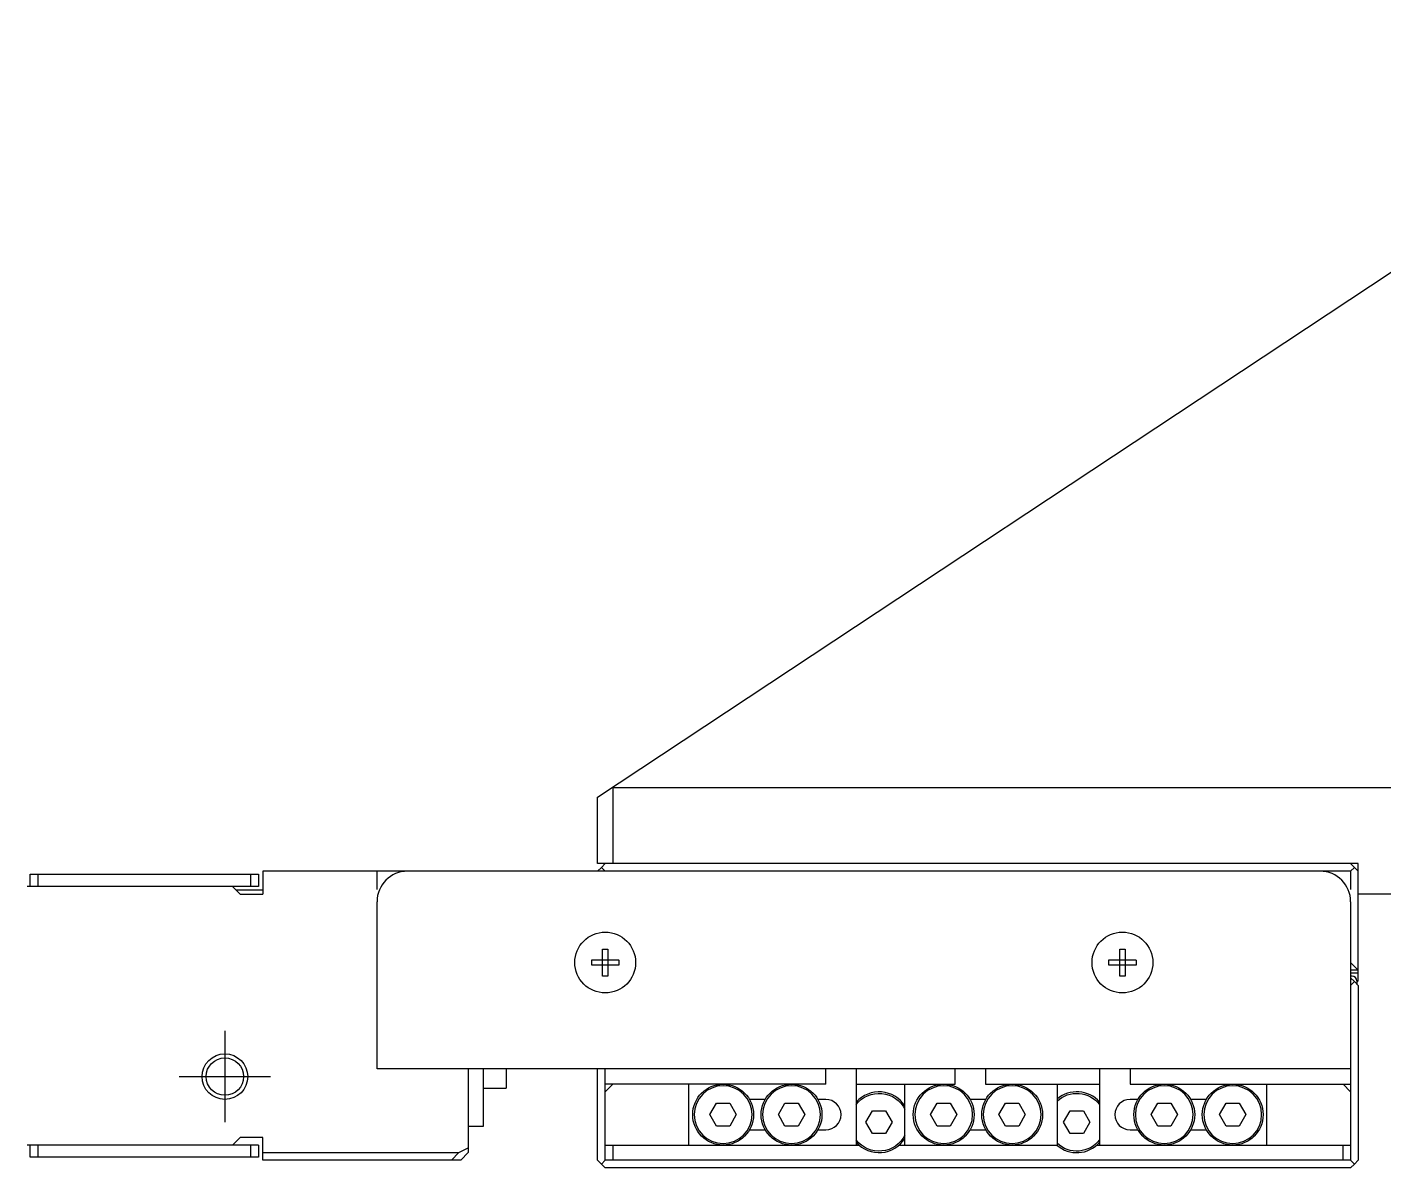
# Model space of a CAD drawing. Extents: x 0 to 1580, y -8 to 1316.
# Drawn here: x 1063 to 1152.2, y 504.7 to 579.7 of the extents above; entities that cross this region are included whole.
import ezdxf

# ---------------------------------------------------------------- set-up
doc = ezdxf.new("R2010")
doc.units = 0
doc.header["$LTSCALE"] = 0.5
doc.linetypes.add('CENTER', pattern=[50.8, 31.75, -6.35, 6.35, -6.35])
for name, color, linetype in [('MSM_CENTER', 1, 'CENTER'), ('MSM_CONTINUOUS', 7, 'CONTINUOUS'), ('MSM_NARROW', 5, 'CONTINUOUS')]:
    doc.layers.add(name, color=color, linetype=linetype)

msp = doc.modelspace()

# ---------------------------------------------------------------- linework, layer by layer
at = {"layer": 'MSM_CENTER'}
for p, q in [((1075.968, 513.74), (1075.968, 507.74)), ((1072.968, 510.74), (1078.968, 510.74))]:
    msp.add_line(p, q, dxfattribs=at)
at = {"layer": 'MSM_CONTINUOUS'}
for p, q in [((1100.468, 529.105), (1176.968, 579.74)), ((1100.468, 524.74), (1100.468, 529.105)), ((1101.426, 529.74), (1175.468, 529.74)), ((1101.468, 529.74), (1101.468, 524.74)), ((1150.468, 524.74), (1100.468, 524.74)), ((1100.718, 524.49), (1100.468, 524.24)), ((1100.968, 524.74), (1100.718, 524.49)), ((1100.718, 524.49), (1100.968, 524.24)), ((1150.468, 524.24), (1149.968, 524.74)), ((1149.968, 524.24), (1150.218, 524.49)), ((1150.468, 517.04), (1150.468, 524.74)), ((1063.168, 523.24), (1063.168, 524.04)), ((1063.168, 524.04), (1078.168, 524.04)), ((1063.668, 524.04), (1063.668, 523.24)), ((1077.668, 523.24), (1077.668, 524.04)), ((1078.168, 524.04), (1078.168, 523.24)), ((1078.468, 524.24), (1078.468, 522.74)), ((1149.968, 524.24), (1078.468, 524.24)), ((1085.968, 523.04), (1085.968, 524.24)), ((1149.968, 524.24), (1149.968, 523.04)), ((1078.168, 523.24), (1062.968, 523.24)), ((1076.968, 522.74), (1076.468, 523.24)), ((1078.468, 522.99), (1076.718, 522.99)), ((1076.968, 522.74), (1078.468, 522.74)), ((1179.968, 522.74), (1150.468, 522.74)), ((1085.968, 511.24), (1085.968, 522.24)), ((1149.968, 522.24), (1149.968, 505.24)), ((1100.788, 518.42), (1100.788, 519.126)), ((1101.148, 519.126), (1101.148, 518.42)), ((1134.788, 518.42), (1134.788, 519.126)), ((1135.148, 519.126), (1135.148, 518.42)), ((1100.082, 518.42), (1100.788, 518.42)), ((1100.799, 518.409), (1100.788, 518.42)), ((1100.799, 518.409), (1101.138, 518.409)), ((1100.799, 518.07), (1100.799, 518.409)), ((1101.138, 518.409), (1101.148, 518.42)), ((1101.138, 518.409), (1101.138, 518.07)), ((1101.148, 518.42), (1101.855, 518.42)), ((1134.082, 518.42), (1134.788, 518.42)), ((1134.799, 518.409), (1134.788, 518.42)), ((1134.799, 518.409), (1135.138, 518.409)), ((1134.799, 518.07), (1134.799, 518.409)), ((1135.138, 518.409), (1135.148, 518.42)), ((1135.138, 518.409), (1135.138, 518.07)), ((1135.148, 518.42), (1135.855, 518.42)), ((1150.468, 517.74), (1149.968, 518.24)), ((1100.788, 518.06), (1100.082, 518.06)), ((1100.799, 518.07), (1100.788, 518.06)), ((1100.788, 517.353), (1100.788, 518.06)), ((1101.138, 518.07), (1100.799, 518.07)), ((1101.138, 518.07), (1101.148, 518.06)), ((1101.148, 518.06), (1101.148, 517.353)), ((1101.855, 518.06), (1101.148, 518.06)), ((1134.788, 518.06), (1134.082, 518.06)), ((1134.799, 518.07), (1134.788, 518.06)), ((1134.788, 517.353), (1134.788, 518.06)), ((1135.138, 518.07), (1134.799, 518.07)), ((1135.138, 518.07), (1135.148, 518.06)), ((1135.855, 518.06), (1135.148, 518.06)), ((1135.148, 518.06), (1135.148, 517.353)), ((1150.468, 517.74), (1149.968, 517.74)), ((1150.468, 517.54), (1149.968, 517.54)), ((1150.068, 517.34), (1149.968, 517.34)), ((1150.218, 516.99), (1149.968, 517.24)), ((1150.218, 516.99), (1149.968, 516.74)), ((1150.468, 516.74), (1150.218, 516.99)), ((1150.468, 517.04), (1150.368, 516.94)), ((1150.368, 517.04), (1150.368, 516.84)), ((1150.468, 516.74), (1150.468, 505.24)), ((1149.968, 511.24), (1085.968, 511.24)), ((1091.968, 511.24), (1091.968, 505.74)), ((1092.968, 507.49), (1092.968, 511.24)), ((1094.468, 511.24), (1094.468, 509.99)), ((1100.468, 505.24), (1100.468, 511.24)), ((1100.968, 505.24), (1100.968, 511.24)), ((1115.468, 510.24), (1115.468, 511.24)), ((1117.468, 511.24), (1117.468, 506.24)), ((1123.968, 510.24), (1123.968, 511.24)), ((1125.968, 511.24), (1125.968, 510.24)), ((1133.468, 511.24), (1133.468, 506.24)), ((1135.468, 511.24), (1135.468, 510.24)), ((1100.968, 509.74), (1101.468, 510.24)), ((1115.468, 510.24), (1100.968, 510.24)), ((1106.468, 506.24), (1106.468, 510.24)), ((1117.468, 510.24), (1123.968, 510.24)), ((1120.668, 506.24), (1120.668, 510.24)), ((1125.968, 510.24), (1133.468, 510.24)), ((1130.668, 510.24), (1130.668, 506.24)), ((1135.468, 510.24), (1149.968, 510.24)), ((1144.468, 506.24), (1144.468, 510.24)), ((1149.468, 510.24), (1149.968, 509.74)), ((1092.968, 509.99), (1094.468, 509.99)), ((1107.852, 508.24), (1108.285, 508.99)), ((1108.285, 508.99), (1109.151, 508.99)), ((1109.151, 508.99), (1109.584, 508.24)), ((1111.486, 509.24), (1110.45, 509.24)), ((1112.352, 508.24), (1112.785, 508.99)), ((1112.785, 508.99), (1113.651, 508.99)), ((1113.651, 508.99), (1114.084, 508.24)), ((1115.468, 509.24), (1114.95, 509.24)), ((1118.102, 507.74), (1118.535, 508.49)), ((1118.535, 508.49), (1119.401, 508.49)), ((1119.401, 508.49), (1119.834, 507.74)), ((1122.352, 508.24), (1122.785, 508.99)), ((1122.785, 508.99), (1123.651, 508.99)), ((1123.651, 508.99), (1124.084, 508.24)), ((1125.986, 509.24), (1124.95, 509.24)), ((1126.852, 508.24), (1127.285, 508.99)), ((1127.285, 508.99), (1128.151, 508.99)), ((1128.151, 508.99), (1128.584, 508.24)), ((1131.102, 507.74), (1131.535, 508.49)), ((1131.535, 508.49), (1132.401, 508.49)), ((1132.401, 508.49), (1132.834, 507.74)), ((1135.986, 509.24), (1135.468, 509.24)), ((1136.852, 508.24), (1137.285, 508.99)), ((1137.285, 508.99), (1138.151, 508.99)), ((1138.151, 508.99), (1138.584, 508.24)), ((1140.486, 509.24), (1139.45, 509.24)), ((1141.352, 508.24), (1141.785, 508.99)), ((1141.785, 508.99), (1142.651, 508.99)), ((1142.651, 508.99), (1143.084, 508.24)), ((1091.968, 507.49), (1092.968, 507.49)), ((1108.285, 507.49), (1107.852, 508.24)), ((1109.151, 507.49), (1108.285, 507.49)), ((1109.584, 508.24), (1109.151, 507.49)), ((1112.785, 507.49), (1112.352, 508.24)), ((1113.651, 507.49), (1112.785, 507.49)), ((1114.084, 508.24), (1113.651, 507.49)), ((1118.535, 506.99), (1118.102, 507.74)), ((1119.834, 507.74), (1119.401, 506.99)), ((1122.785, 507.49), (1122.352, 508.24)), ((1123.651, 507.49), (1122.785, 507.49)), ((1124.084, 508.24), (1123.651, 507.49)), ((1127.285, 507.49), (1126.852, 508.24)), ((1128.151, 507.49), (1127.285, 507.49)), ((1128.584, 508.24), (1128.151, 507.49)), ((1131.535, 506.99), (1131.102, 507.74)), ((1132.834, 507.74), (1132.401, 506.99)), ((1137.285, 507.49), (1136.852, 508.24)), ((1138.151, 507.49), (1137.285, 507.49)), ((1138.584, 508.24), (1138.151, 507.49)), ((1141.785, 507.49), (1141.352, 508.24)), ((1142.651, 507.49), (1141.785, 507.49)), ((1143.084, 508.24), (1142.651, 507.49)), ((1076.468, 506.24), (1076.968, 506.74)), ((1078.468, 506.74), (1076.968, 506.74)), ((1078.468, 505.24), (1078.468, 506.74)), ((1110.45, 507.24), (1111.486, 507.24)), ((1114.95, 507.24), (1115.468, 507.24)), ((1119.401, 506.99), (1118.535, 506.99)), ((1124.95, 507.24), (1125.986, 507.24)), ((1132.401, 506.99), (1131.535, 506.99)), ((1135.468, 507.24), (1135.986, 507.24)), ((1139.45, 507.24), (1140.486, 507.24)), ((1078.168, 506.24), (1062.968, 506.24)), ((1063.168, 505.44), (1063.168, 506.24)), ((1063.668, 506.24), (1063.668, 505.44)), ((1077.668, 505.44), (1077.668, 506.24)), ((1078.168, 506.24), (1078.168, 505.44)), ((1078.468, 505.74), (1091.356, 505.74)), ((1090.856, 505.24), (1091.356, 505.74)), ((1091.356, 505.74), (1091.968, 506.046)), ((1091.968, 505.74), (1091.468, 505.24)), ((1100.968, 506.24), (1117.645, 506.24)), ((1101.468, 506.24), (1101.468, 505.24)), ((1120.291, 506.24), (1130.668, 506.24)), ((1133.291, 506.24), (1149.968, 506.24)), ((1149.468, 505.24), (1149.468, 506.24)), ((1078.168, 505.44), (1063.168, 505.44)), ((1091.468, 505.24), (1078.468, 505.24)), ((1100.468, 505.24), (1100.718, 504.99)), ((1100.718, 504.99), (1100.968, 505.24)), ((1100.718, 504.99), (1100.968, 504.74)), ((1149.968, 505.24), (1100.968, 505.24)), ((1149.968, 505.24), (1150.218, 504.99)), ((1149.968, 504.74), (1150.218, 504.99)), ((1150.218, 504.99), (1150.468, 505.24)), ((1149.968, 504.74), (1100.968, 504.74))]:
    msp.add_line(p, q, dxfattribs=at)
for points in [[(1100.79, 519.126, 0), (1100.79, 519.126, 0), (1100.79, 519.126, 0), (1100.8, 519.126, 0), (1100.8, 519.126, 0), (1100.8, 519.126, 0), (1100.81, 519.126, 0), (1100.81, 519.126, 0), (1100.81, 519.126, 0), (1100.81, 519.126, 0), (1100.82, 519.127, 0), (1100.82, 519.127, 0), (1100.82, 519.127, 0), (1100.82, 519.127, 0), (1100.83, 519.127, 0), (1100.83, 519.127, 0), (1100.83, 519.127, 0), (1100.84, 519.127, 0), (1100.84, 519.127, 0), (1100.84, 519.127, 0), (1100.84, 519.127, 0), (1100.85, 519.127, 0), (1100.85, 519.127, 0), (1100.85, 519.127, 0), (1100.86, 519.127, 0), (1100.86, 519.127, 0), (1100.86, 519.127, 0), (1100.86, 519.127, 0), (1100.87, 519.127, 0), (1100.87, 519.127, 0), (1100.87, 519.128, 0), (1100.88, 519.128, 0), (1100.88, 519.128, 0), (1100.88, 519.128, 0), (1100.88, 519.128, 0), (1100.89, 519.128, 0), (1100.89, 519.128, 0), (1100.89, 519.128, 0), (1100.9, 519.128, 0), (1100.9, 519.128, 0), (1100.9, 519.128, 0), (1100.9, 519.128, 0), (1100.91, 519.128, 0), (1100.91, 519.128, 0), (1100.91, 519.128, 0), (1100.91, 519.128, 0), (1100.92, 519.128, 0), (1100.92, 519.128, 0), (1100.92, 519.128, 0), (1100.93, 519.128, 0), (1100.93, 519.128, 0), (1100.93, 519.128, 0), (1100.93, 519.128, 0), (1100.94, 519.128, 0), (1100.94, 519.128, 0), (1100.94, 519.128, 0), (1100.95, 519.128, 0), (1100.95, 519.128, 0), (1100.95, 519.128, 0), (1100.95, 519.128, 0), (1100.96, 519.128, 0), (1100.96, 519.128, 0), (1100.96, 519.128, 0), (1100.97, 519.128, 0), (1100.97, 519.128, 0), (1100.97, 519.128, 0), (1100.97, 519.128, 0), (1100.98, 519.128, 0), (1100.98, 519.128, 0), (1100.98, 519.128, 0), (1100.99, 519.128, 0), (1100.99, 519.128, 0), (1100.99, 519.128, 0), (1100.99, 519.128, 0), (1101, 519.128, 0), (1101, 519.128, 0), (1101, 519.128, 0), (1101, 519.128, 0), (1101.01, 519.128, 0), (1101.01, 519.128, 0), (1101.01, 519.128, 0), (1101.02, 519.128, 0), (1101.02, 519.128, 0), (1101.02, 519.128, 0), (1101.02, 519.128, 0), (1101.03, 519.128, 0), (1101.03, 519.128, 0), (1101.03, 519.128, 0), (1101.04, 519.128, 0), (1101.04, 519.128, 0), (1101.04, 519.128, 0), (1101.04, 519.128, 0), (1101.05, 519.128, 0), (1101.05, 519.128, 0), (1101.05, 519.128, 0), (1101.06, 519.128, 0), (1101.06, 519.128, 0), (1101.06, 519.128, 0), (1101.06, 519.128, 0), (1101.07, 519.127, 0), (1101.07, 519.127, 0), (1101.07, 519.127, 0), (1101.08, 519.127, 0), (1101.08, 519.127, 0), (1101.08, 519.127, 0), (1101.08, 519.127, 0), (1101.09, 519.127, 0), (1101.09, 519.127, 0), (1101.09, 519.127, 0), (1101.09, 519.127, 0), (1101.1, 519.127, 0), (1101.1, 519.127, 0), (1101.1, 519.127, 0), (1101.11, 519.127, 0), (1101.11, 519.127, 0), (1101.11, 519.127, 0), (1101.11, 519.127, 0), (1101.12, 519.127, 0), (1101.12, 519.127, 0), (1101.12, 519.126, 0), (1101.13, 519.126, 0), (1101.13, 519.126, 0), (1101.13, 519.126, 0), (1101.13, 519.126, 0), (1101.14, 519.126, 0), (1101.14, 519.126, 0), (1101.14, 519.126, 0), (1101.15, 519.126, 0), (1101.15, 519.126, 0)], [(1134.79, 519.126, 0), (1134.79, 519.126, 0), (1134.79, 519.126, 0), (1134.8, 519.126, 0), (1134.8, 519.126, 0), (1134.8, 519.126, 0), (1134.81, 519.126, 0), (1134.81, 519.126, 0), (1134.81, 519.126, 0), (1134.81, 519.126, 0), (1134.82, 519.127, 0), (1134.82, 519.127, 0), (1134.82, 519.127, 0), (1134.82, 519.127, 0), (1134.83, 519.127, 0), (1134.83, 519.127, 0), (1134.83, 519.127, 0), (1134.84, 519.127, 0), (1134.84, 519.127, 0), (1134.84, 519.127, 0), (1134.84, 519.127, 0), (1134.85, 519.127, 0), (1134.85, 519.127, 0), (1134.85, 519.127, 0), (1134.86, 519.127, 0), (1134.86, 519.127, 0), (1134.86, 519.127, 0), (1134.86, 519.127, 0), (1134.87, 519.127, 0), (1134.87, 519.127, 0), (1134.87, 519.128, 0), (1134.88, 519.128, 0), (1134.88, 519.128, 0), (1134.88, 519.128, 0), (1134.88, 519.128, 0), (1134.89, 519.128, 0), (1134.89, 519.128, 0), (1134.89, 519.128, 0), (1134.9, 519.128, 0), (1134.9, 519.128, 0), (1134.9, 519.128, 0), (1134.9, 519.128, 0), (1134.91, 519.128, 0), (1134.91, 519.128, 0), (1134.91, 519.128, 0), (1134.91, 519.128, 0), (1134.92, 519.128, 0), (1134.92, 519.128, 0), (1134.92, 519.128, 0), (1134.93, 519.128, 0), (1134.93, 519.128, 0), (1134.93, 519.128, 0), (1134.93, 519.128, 0), (1134.94, 519.128, 0), (1134.94, 519.128, 0), (1134.94, 519.128, 0), (1134.95, 519.128, 0), (1134.95, 519.128, 0), (1134.95, 519.128, 0), (1134.95, 519.128, 0), (1134.96, 519.128, 0), (1134.96, 519.128, 0), (1134.96, 519.128, 0), (1134.97, 519.128, 0), (1134.97, 519.128, 0), (1134.97, 519.128, 0), (1134.97, 519.128, 0), (1134.98, 519.128, 0), (1134.98, 519.128, 0), (1134.98, 519.128, 0), (1134.99, 519.128, 0), (1134.99, 519.128, 0), (1134.99, 519.128, 0), (1134.99, 519.128, 0), (1135, 519.128, 0), (1135, 519.128, 0), (1135, 519.128, 0), (1135, 519.128, 0), (1135.01, 519.128, 0), (1135.01, 519.128, 0), (1135.01, 519.128, 0), (1135.02, 519.128, 0), (1135.02, 519.128, 0), (1135.02, 519.128, 0), (1135.02, 519.128, 0), (1135.03, 519.128, 0), (1135.03, 519.128, 0), (1135.03, 519.128, 0), (1135.04, 519.128, 0), (1135.04, 519.128, 0), (1135.04, 519.128, 0), (1135.04, 519.128, 0), (1135.05, 519.128, 0), (1135.05, 519.128, 0), (1135.05, 519.128, 0), (1135.06, 519.128, 0), (1135.06, 519.128, 0), (1135.06, 519.128, 0), (1135.06, 519.128, 0), (1135.07, 519.127, 0), (1135.07, 519.127, 0), (1135.07, 519.127, 0), (1135.08, 519.127, 0), (1135.08, 519.127, 0), (1135.08, 519.127, 0), (1135.08, 519.127, 0), (1135.09, 519.127, 0), (1135.09, 519.127, 0), (1135.09, 519.127, 0), (1135.09, 519.127, 0), (1135.1, 519.127, 0), (1135.1, 519.127, 0), (1135.1, 519.127, 0), (1135.11, 519.127, 0), (1135.11, 519.127, 0), (1135.11, 519.127, 0), (1135.11, 519.127, 0), (1135.12, 519.127, 0), (1135.12, 519.127, 0), (1135.12, 519.126, 0), (1135.13, 519.126, 0), (1135.13, 519.126, 0), (1135.13, 519.126, 0), (1135.13, 519.126, 0), (1135.14, 519.126, 0), (1135.14, 519.126, 0), (1135.14, 519.126, 0), (1135.15, 519.126, 0), (1135.15, 519.126, 0)], [(1100.08, 518.06, 0), (1100.08, 518.062, 0), (1100.08, 518.065, 0), (1100.08, 518.068, 0), (1100.08, 518.071, 0), (1100.08, 518.074, 0), (1100.08, 518.076, 0), (1100.08, 518.079, 0), (1100.08, 518.082, 0), (1100.08, 518.085, 0), (1100.08, 518.088, 0), (1100.08, 518.09, 0), (1100.08, 518.093, 0), (1100.08, 518.096, 0), (1100.08, 518.099, 0), (1100.08, 518.102, 0), (1100.08, 518.104, 0), (1100.08, 518.107, 0), (1100.08, 518.11, 0), (1100.08, 518.113, 0), (1100.08, 518.116, 0), (1100.08, 518.119, 0), (1100.08, 518.121, 0), (1100.08, 518.124, 0), (1100.08, 518.127, 0), (1100.08, 518.13, 0), (1100.08, 518.133, 0), (1100.08, 518.135, 0), (1100.08, 518.138, 0), (1100.08, 518.141, 0), (1100.08, 518.144, 0), (1100.08, 518.147, 0), (1100.08, 518.149, 0), (1100.08, 518.152, 0), (1100.08, 518.155, 0), (1100.08, 518.158, 0), (1100.08, 518.161, 0), (1100.08, 518.164, 0), (1100.08, 518.166, 0), (1100.08, 518.169, 0), (1100.08, 518.172, 0), (1100.08, 518.175, 0), (1100.08, 518.178, 0), (1100.08, 518.18, 0), (1100.08, 518.183, 0), (1100.08, 518.186, 0), (1100.08, 518.189, 0), (1100.08, 518.192, 0), (1100.08, 518.194, 0), (1100.08, 518.197, 0), (1100.08, 518.2, 0), (1100.08, 518.203, 0), (1100.08, 518.206, 0), (1100.08, 518.209, 0), (1100.08, 518.211, 0), (1100.08, 518.214, 0), (1100.08, 518.217, 0), (1100.08, 518.22, 0), (1100.08, 518.223, 0), (1100.08, 518.225, 0), (1100.08, 518.228, 0), (1100.08, 518.231, 0), (1100.08, 518.234, 0), (1100.08, 518.237, 0), (1100.08, 518.24, 0), (1100.08, 518.242, 0), (1100.08, 518.245, 0), (1100.08, 518.248, 0), (1100.08, 518.251, 0), (1100.08, 518.254, 0), (1100.08, 518.256, 0), (1100.08, 518.259, 0), (1100.08, 518.262, 0), (1100.08, 518.265, 0), (1100.08, 518.268, 0), (1100.08, 518.27, 0), (1100.08, 518.273, 0), (1100.08, 518.276, 0), (1100.08, 518.279, 0), (1100.08, 518.282, 0), (1100.08, 518.285, 0), (1100.08, 518.287, 0), (1100.08, 518.29, 0), (1100.08, 518.293, 0), (1100.08, 518.296, 0), (1100.08, 518.299, 0), (1100.08, 518.301, 0), (1100.08, 518.304, 0), (1100.08, 518.307, 0), (1100.08, 518.31, 0), (1100.08, 518.313, 0), (1100.08, 518.315, 0), (1100.08, 518.318, 0), (1100.08, 518.321, 0), (1100.08, 518.324, 0), (1100.08, 518.327, 0), (1100.08, 518.33, 0), (1100.08, 518.332, 0), (1100.08, 518.335, 0), (1100.08, 518.338, 0), (1100.08, 518.341, 0), (1100.08, 518.344, 0), (1100.08, 518.346, 0), (1100.08, 518.349, 0), (1100.08, 518.352, 0), (1100.08, 518.355, 0), (1100.08, 518.358, 0), (1100.08, 518.36, 0), (1100.08, 518.363, 0), (1100.08, 518.366, 0), (1100.08, 518.369, 0), (1100.08, 518.372, 0), (1100.08, 518.375, 0), (1100.08, 518.377, 0), (1100.08, 518.38, 0), (1100.08, 518.383, 0), (1100.08, 518.386, 0), (1100.08, 518.389, 0), (1100.08, 518.391, 0), (1100.08, 518.394, 0), (1100.08, 518.397, 0), (1100.08, 518.4, 0), (1100.08, 518.403, 0), (1100.08, 518.405, 0), (1100.08, 518.408, 0), (1100.08, 518.411, 0), (1100.08, 518.414, 0), (1100.08, 518.417, 0), (1100.08, 518.42, 0)], [(1101.85, 518.42, 0), (1101.85, 518.417, 0), (1101.85, 518.414, 0), (1101.85, 518.411, 0), (1101.85, 518.408, 0), (1101.85, 518.405, 0), (1101.86, 518.403, 0), (1101.86, 518.4, 0), (1101.86, 518.397, 0), (1101.86, 518.394, 0), (1101.86, 518.391, 0), (1101.86, 518.389, 0), (1101.86, 518.386, 0), (1101.86, 518.383, 0), (1101.86, 518.38, 0), (1101.86, 518.377, 0), (1101.86, 518.375, 0), (1101.86, 518.372, 0), (1101.86, 518.369, 0), (1101.86, 518.366, 0), (1101.86, 518.363, 0), (1101.86, 518.36, 0), (1101.86, 518.358, 0), (1101.86, 518.355, 0), (1101.86, 518.352, 0), (1101.86, 518.349, 0), (1101.86, 518.346, 0), (1101.86, 518.344, 0), (1101.86, 518.341, 0), (1101.86, 518.338, 0), (1101.86, 518.335, 0), (1101.86, 518.332, 0), (1101.86, 518.33, 0), (1101.86, 518.327, 0), (1101.86, 518.324, 0), (1101.86, 518.321, 0), (1101.86, 518.318, 0), (1101.86, 518.315, 0), (1101.86, 518.313, 0), (1101.86, 518.31, 0), (1101.86, 518.307, 0), (1101.86, 518.304, 0), (1101.86, 518.301, 0), (1101.86, 518.299, 0), (1101.86, 518.296, 0), (1101.86, 518.293, 0), (1101.86, 518.29, 0), (1101.86, 518.287, 0), (1101.86, 518.285, 0), (1101.86, 518.282, 0), (1101.86, 518.279, 0), (1101.86, 518.276, 0), (1101.86, 518.273, 0), (1101.86, 518.27, 0), (1101.86, 518.268, 0), (1101.86, 518.265, 0), (1101.86, 518.262, 0), (1101.86, 518.259, 0), (1101.86, 518.256, 0), (1101.86, 518.254, 0), (1101.86, 518.251, 0), (1101.86, 518.248, 0), (1101.86, 518.245, 0), (1101.86, 518.242, 0), (1101.86, 518.24, 0), (1101.86, 518.237, 0), (1101.86, 518.234, 0), (1101.86, 518.231, 0), (1101.86, 518.228, 0), (1101.86, 518.225, 0), (1101.86, 518.223, 0), (1101.86, 518.22, 0), (1101.86, 518.217, 0), (1101.86, 518.214, 0), (1101.86, 518.211, 0), (1101.86, 518.209, 0), (1101.86, 518.206, 0), (1101.86, 518.203, 0), (1101.86, 518.2, 0), (1101.86, 518.197, 0), (1101.86, 518.194, 0), (1101.86, 518.192, 0), (1101.86, 518.189, 0), (1101.86, 518.186, 0), (1101.86, 518.183, 0), (1101.86, 518.18, 0), (1101.86, 518.178, 0), (1101.86, 518.175, 0), (1101.86, 518.172, 0), (1101.86, 518.169, 0), (1101.86, 518.166, 0), (1101.86, 518.164, 0), (1101.86, 518.161, 0), (1101.86, 518.158, 0), (1101.86, 518.155, 0), (1101.86, 518.152, 0), (1101.86, 518.149, 0), (1101.86, 518.147, 0), (1101.86, 518.144, 0), (1101.86, 518.141, 0), (1101.86, 518.138, 0), (1101.86, 518.135, 0), (1101.86, 518.133, 0), (1101.86, 518.13, 0), (1101.86, 518.127, 0), (1101.86, 518.124, 0), (1101.86, 518.121, 0), (1101.86, 518.119, 0), (1101.86, 518.116, 0), (1101.86, 518.113, 0), (1101.86, 518.11, 0), (1101.86, 518.107, 0), (1101.86, 518.104, 0), (1101.86, 518.102, 0), (1101.86, 518.099, 0), (1101.86, 518.096, 0), (1101.86, 518.093, 0), (1101.86, 518.09, 0), (1101.86, 518.088, 0), (1101.86, 518.085, 0), (1101.86, 518.082, 0), (1101.86, 518.079, 0), (1101.86, 518.076, 0), (1101.85, 518.074, 0), (1101.85, 518.071, 0), (1101.85, 518.068, 0), (1101.85, 518.065, 0), (1101.85, 518.062, 0), (1101.85, 518.06, 0)], [(1134.08, 518.06, 0), (1134.08, 518.062, 0), (1134.08, 518.065, 0), (1134.08, 518.068, 0), (1134.08, 518.071, 0), (1134.08, 518.074, 0), (1134.08, 518.076, 0), (1134.08, 518.079, 0), (1134.08, 518.082, 0), (1134.08, 518.085, 0), (1134.08, 518.088, 0), (1134.08, 518.09, 0), (1134.08, 518.093, 0), (1134.08, 518.096, 0), (1134.08, 518.099, 0), (1134.08, 518.102, 0), (1134.08, 518.104, 0), (1134.08, 518.107, 0), (1134.08, 518.11, 0), (1134.08, 518.113, 0), (1134.08, 518.116, 0), (1134.08, 518.119, 0), (1134.08, 518.121, 0), (1134.08, 518.124, 0), (1134.08, 518.127, 0), (1134.08, 518.13, 0), (1134.08, 518.133, 0), (1134.08, 518.135, 0), (1134.08, 518.138, 0), (1134.08, 518.141, 0), (1134.08, 518.144, 0), (1134.08, 518.147, 0), (1134.08, 518.149, 0), (1134.08, 518.152, 0), (1134.08, 518.155, 0), (1134.08, 518.158, 0), (1134.08, 518.161, 0), (1134.08, 518.164, 0), (1134.08, 518.166, 0), (1134.08, 518.169, 0), (1134.08, 518.172, 0), (1134.08, 518.175, 0), (1134.08, 518.178, 0), (1134.08, 518.18, 0), (1134.08, 518.183, 0), (1134.08, 518.186, 0), (1134.08, 518.189, 0), (1134.08, 518.192, 0), (1134.08, 518.194, 0), (1134.08, 518.197, 0), (1134.08, 518.2, 0), (1134.08, 518.203, 0), (1134.08, 518.206, 0), (1134.08, 518.209, 0), (1134.08, 518.211, 0), (1134.08, 518.214, 0), (1134.08, 518.217, 0), (1134.08, 518.22, 0), (1134.08, 518.223, 0), (1134.08, 518.225, 0), (1134.08, 518.228, 0), (1134.08, 518.231, 0), (1134.08, 518.234, 0), (1134.08, 518.237, 0), (1134.08, 518.24, 0), (1134.08, 518.242, 0), (1134.08, 518.245, 0), (1134.08, 518.248, 0), (1134.08, 518.251, 0), (1134.08, 518.254, 0), (1134.08, 518.256, 0), (1134.08, 518.259, 0), (1134.08, 518.262, 0), (1134.08, 518.265, 0), (1134.08, 518.268, 0), (1134.08, 518.27, 0), (1134.08, 518.273, 0), (1134.08, 518.276, 0), (1134.08, 518.279, 0), (1134.08, 518.282, 0), (1134.08, 518.285, 0), (1134.08, 518.287, 0), (1134.08, 518.29, 0), (1134.08, 518.293, 0), (1134.08, 518.296, 0), (1134.08, 518.299, 0), (1134.08, 518.301, 0), (1134.08, 518.304, 0), (1134.08, 518.307, 0), (1134.08, 518.31, 0), (1134.08, 518.313, 0), (1134.08, 518.315, 0), (1134.08, 518.318, 0), (1134.08, 518.321, 0), (1134.08, 518.324, 0), (1134.08, 518.327, 0), (1134.08, 518.33, 0), (1134.08, 518.332, 0), (1134.08, 518.335, 0), (1134.08, 518.338, 0), (1134.08, 518.341, 0), (1134.08, 518.344, 0), (1134.08, 518.346, 0), (1134.08, 518.349, 0), (1134.08, 518.352, 0), (1134.08, 518.355, 0), (1134.08, 518.358, 0), (1134.08, 518.36, 0), (1134.08, 518.363, 0), (1134.08, 518.366, 0), (1134.08, 518.369, 0), (1134.08, 518.372, 0), (1134.08, 518.375, 0), (1134.08, 518.377, 0), (1134.08, 518.38, 0), (1134.08, 518.383, 0), (1134.08, 518.386, 0), (1134.08, 518.389, 0), (1134.08, 518.391, 0), (1134.08, 518.394, 0), (1134.08, 518.397, 0), (1134.08, 518.4, 0), (1134.08, 518.403, 0), (1134.08, 518.405, 0), (1134.08, 518.408, 0), (1134.08, 518.411, 0), (1134.08, 518.414, 0), (1134.08, 518.417, 0), (1134.08, 518.42, 0)], [(1135.85, 518.42, 0), (1135.85, 518.417, 0), (1135.85, 518.414, 0), (1135.85, 518.411, 0), (1135.85, 518.408, 0), (1135.85, 518.405, 0), (1135.86, 518.403, 0), (1135.86, 518.4, 0), (1135.86, 518.397, 0), (1135.86, 518.394, 0), (1135.86, 518.391, 0), (1135.86, 518.389, 0), (1135.86, 518.386, 0), (1135.86, 518.383, 0), (1135.86, 518.38, 0), (1135.86, 518.377, 0), (1135.86, 518.375, 0), (1135.86, 518.372, 0), (1135.86, 518.369, 0), (1135.86, 518.366, 0), (1135.86, 518.363, 0), (1135.86, 518.36, 0), (1135.86, 518.358, 0), (1135.86, 518.355, 0), (1135.86, 518.352, 0), (1135.86, 518.349, 0), (1135.86, 518.346, 0), (1135.86, 518.344, 0), (1135.86, 518.341, 0), (1135.86, 518.338, 0), (1135.86, 518.335, 0), (1135.86, 518.332, 0), (1135.86, 518.33, 0), (1135.86, 518.327, 0), (1135.86, 518.324, 0), (1135.86, 518.321, 0), (1135.86, 518.318, 0), (1135.86, 518.315, 0), (1135.86, 518.313, 0), (1135.86, 518.31, 0), (1135.86, 518.307, 0), (1135.86, 518.304, 0), (1135.86, 518.301, 0), (1135.86, 518.299, 0), (1135.86, 518.296, 0), (1135.86, 518.293, 0), (1135.86, 518.29, 0), (1135.86, 518.287, 0), (1135.86, 518.285, 0), (1135.86, 518.282, 0), (1135.86, 518.279, 0), (1135.86, 518.276, 0), (1135.86, 518.273, 0), (1135.86, 518.27, 0), (1135.86, 518.268, 0), (1135.86, 518.265, 0), (1135.86, 518.262, 0), (1135.86, 518.259, 0), (1135.86, 518.256, 0), (1135.86, 518.254, 0), (1135.86, 518.251, 0), (1135.86, 518.248, 0), (1135.86, 518.245, 0), (1135.86, 518.242, 0), (1135.86, 518.24, 0), (1135.86, 518.237, 0), (1135.86, 518.234, 0), (1135.86, 518.231, 0), (1135.86, 518.228, 0), (1135.86, 518.225, 0), (1135.86, 518.223, 0), (1135.86, 518.22, 0), (1135.86, 518.217, 0), (1135.86, 518.214, 0), (1135.86, 518.211, 0), (1135.86, 518.209, 0), (1135.86, 518.206, 0), (1135.86, 518.203, 0), (1135.86, 518.2, 0), (1135.86, 518.197, 0), (1135.86, 518.194, 0), (1135.86, 518.192, 0), (1135.86, 518.189, 0), (1135.86, 518.186, 0), (1135.86, 518.183, 0), (1135.86, 518.18, 0), (1135.86, 518.178, 0), (1135.86, 518.175, 0), (1135.86, 518.172, 0), (1135.86, 518.169, 0), (1135.86, 518.166, 0), (1135.86, 518.164, 0), (1135.86, 518.161, 0), (1135.86, 518.158, 0), (1135.86, 518.155, 0), (1135.86, 518.152, 0), (1135.86, 518.149, 0), (1135.86, 518.147, 0), (1135.86, 518.144, 0), (1135.86, 518.141, 0), (1135.86, 518.138, 0), (1135.86, 518.135, 0), (1135.86, 518.133, 0), (1135.86, 518.13, 0), (1135.86, 518.127, 0), (1135.86, 518.124, 0), (1135.86, 518.121, 0), (1135.86, 518.119, 0), (1135.86, 518.116, 0), (1135.86, 518.113, 0), (1135.86, 518.11, 0), (1135.86, 518.107, 0), (1135.86, 518.104, 0), (1135.86, 518.102, 0), (1135.86, 518.099, 0), (1135.86, 518.096, 0), (1135.86, 518.093, 0), (1135.86, 518.09, 0), (1135.86, 518.088, 0), (1135.86, 518.085, 0), (1135.86, 518.082, 0), (1135.86, 518.079, 0), (1135.86, 518.076, 0), (1135.85, 518.074, 0), (1135.85, 518.071, 0), (1135.85, 518.068, 0), (1135.85, 518.065, 0), (1135.85, 518.062, 0), (1135.85, 518.06, 0)], [(1101.15, 517.353, 0), (1101.15, 517.353, 0), (1101.14, 517.353, 0), (1101.14, 517.353, 0), (1101.14, 517.353, 0), (1101.13, 517.353, 0), (1101.13, 517.353, 0), (1101.13, 517.353, 0), (1101.13, 517.353, 0), (1101.12, 517.353, 0), (1101.12, 517.353, 0), (1101.12, 517.352, 0), (1101.11, 517.352, 0), (1101.11, 517.352, 0), (1101.11, 517.352, 0), (1101.11, 517.352, 0), (1101.1, 517.352, 0), (1101.1, 517.352, 0), (1101.1, 517.352, 0), (1101.09, 517.352, 0), (1101.09, 517.352, 0), (1101.09, 517.352, 0), (1101.09, 517.352, 0), (1101.08, 517.352, 0), (1101.08, 517.352, 0), (1101.08, 517.352, 0), (1101.08, 517.352, 0), (1101.07, 517.352, 0), (1101.07, 517.352, 0), (1101.07, 517.352, 0), (1101.06, 517.352, 0), (1101.06, 517.352, 0), (1101.06, 517.351, 0), (1101.06, 517.351, 0), (1101.05, 517.351, 0), (1101.05, 517.351, 0), (1101.05, 517.351, 0), (1101.04, 517.351, 0), (1101.04, 517.351, 0), (1101.04, 517.351, 0), (1101.04, 517.351, 0), (1101.03, 517.351, 0), (1101.03, 517.351, 0), (1101.03, 517.351, 0), (1101.02, 517.351, 0), (1101.02, 517.351, 0), (1101.02, 517.351, 0), (1101.02, 517.351, 0), (1101.01, 517.351, 0), (1101.01, 517.351, 0), (1101.01, 517.351, 0), (1101, 517.351, 0), (1101, 517.351, 0), (1101, 517.351, 0), (1101, 517.351, 0), (1100.99, 517.351, 0), (1100.99, 517.351, 0), (1100.99, 517.351, 0), (1100.99, 517.351, 0), (1100.98, 517.351, 0), (1100.98, 517.351, 0), (1100.98, 517.351, 0), (1100.97, 517.351, 0), (1100.97, 517.351, 0), (1100.97, 517.351, 0), (1100.97, 517.351, 0), (1100.96, 517.351, 0), (1100.96, 517.351, 0), (1100.96, 517.351, 0), (1100.95, 517.351, 0), (1100.95, 517.351, 0), (1100.95, 517.351, 0), (1100.95, 517.351, 0), (1100.94, 517.351, 0), (1100.94, 517.351, 0), (1100.94, 517.351, 0), (1100.93, 517.351, 0), (1100.93, 517.351, 0), (1100.93, 517.351, 0), (1100.93, 517.351, 0), (1100.92, 517.351, 0), (1100.92, 517.351, 0), (1100.92, 517.351, 0), (1100.91, 517.351, 0), (1100.91, 517.351, 0), (1100.91, 517.351, 0), (1100.91, 517.351, 0), (1100.9, 517.351, 0), (1100.9, 517.351, 0), (1100.9, 517.351, 0), (1100.9, 517.351, 0), (1100.89, 517.351, 0), (1100.89, 517.351, 0), (1100.89, 517.351, 0), (1100.88, 517.351, 0), (1100.88, 517.351, 0), (1100.88, 517.351, 0), (1100.88, 517.352, 0), (1100.87, 517.352, 0), (1100.87, 517.352, 0), (1100.87, 517.352, 0), (1100.86, 517.352, 0), (1100.86, 517.352, 0), (1100.86, 517.352, 0), (1100.86, 517.352, 0), (1100.85, 517.352, 0), (1100.85, 517.352, 0), (1100.85, 517.352, 0), (1100.84, 517.352, 0), (1100.84, 517.352, 0), (1100.84, 517.352, 0), (1100.84, 517.352, 0), (1100.83, 517.352, 0), (1100.83, 517.352, 0), (1100.83, 517.352, 0), (1100.82, 517.352, 0), (1100.82, 517.352, 0), (1100.82, 517.352, 0), (1100.82, 517.353, 0), (1100.81, 517.353, 0), (1100.81, 517.353, 0), (1100.81, 517.353, 0), (1100.81, 517.353, 0), (1100.8, 517.353, 0), (1100.8, 517.353, 0), (1100.8, 517.353, 0), (1100.79, 517.353, 0), (1100.79, 517.353, 0), (1100.79, 517.353, 0)], [(1135.15, 517.353, 0), (1135.15, 517.353, 0), (1135.14, 517.353, 0), (1135.14, 517.353, 0), (1135.14, 517.353, 0), (1135.13, 517.353, 0), (1135.13, 517.353, 0), (1135.13, 517.353, 0), (1135.13, 517.353, 0), (1135.12, 517.353, 0), (1135.12, 517.353, 0), (1135.12, 517.352, 0), (1135.11, 517.352, 0), (1135.11, 517.352, 0), (1135.11, 517.352, 0), (1135.11, 517.352, 0), (1135.1, 517.352, 0), (1135.1, 517.352, 0), (1135.1, 517.352, 0), (1135.09, 517.352, 0), (1135.09, 517.352, 0), (1135.09, 517.352, 0), (1135.09, 517.352, 0), (1135.08, 517.352, 0), (1135.08, 517.352, 0), (1135.08, 517.352, 0), (1135.08, 517.352, 0), (1135.07, 517.352, 0), (1135.07, 517.352, 0), (1135.07, 517.352, 0), (1135.06, 517.352, 0), (1135.06, 517.352, 0), (1135.06, 517.351, 0), (1135.06, 517.351, 0), (1135.05, 517.351, 0), (1135.05, 517.351, 0), (1135.05, 517.351, 0), (1135.04, 517.351, 0), (1135.04, 517.351, 0), (1135.04, 517.351, 0), (1135.04, 517.351, 0), (1135.03, 517.351, 0), (1135.03, 517.351, 0), (1135.03, 517.351, 0), (1135.02, 517.351, 0), (1135.02, 517.351, 0), (1135.02, 517.351, 0), (1135.02, 517.351, 0), (1135.01, 517.351, 0), (1135.01, 517.351, 0), (1135.01, 517.351, 0), (1135, 517.351, 0), (1135, 517.351, 0), (1135, 517.351, 0), (1135, 517.351, 0), (1134.99, 517.351, 0), (1134.99, 517.351, 0), (1134.99, 517.351, 0), (1134.99, 517.351, 0), (1134.98, 517.351, 0), (1134.98, 517.351, 0), (1134.98, 517.351, 0), (1134.97, 517.351, 0), (1134.97, 517.351, 0), (1134.97, 517.351, 0), (1134.97, 517.351, 0), (1134.96, 517.351, 0), (1134.96, 517.351, 0), (1134.96, 517.351, 0), (1134.95, 517.351, 0), (1134.95, 517.351, 0), (1134.95, 517.351, 0), (1134.95, 517.351, 0), (1134.94, 517.351, 0), (1134.94, 517.351, 0), (1134.94, 517.351, 0), (1134.93, 517.351, 0), (1134.93, 517.351, 0), (1134.93, 517.351, 0), (1134.93, 517.351, 0), (1134.92, 517.351, 0), (1134.92, 517.351, 0), (1134.92, 517.351, 0), (1134.91, 517.351, 0), (1134.91, 517.351, 0), (1134.91, 517.351, 0), (1134.91, 517.351, 0), (1134.9, 517.351, 0), (1134.9, 517.351, 0), (1134.9, 517.351, 0), (1134.9, 517.351, 0), (1134.89, 517.351, 0), (1134.89, 517.351, 0), (1134.89, 517.351, 0), (1134.88, 517.351, 0), (1134.88, 517.351, 0), (1134.88, 517.351, 0), (1134.88, 517.352, 0), (1134.87, 517.352, 0), (1134.87, 517.352, 0), (1134.87, 517.352, 0), (1134.86, 517.352, 0), (1134.86, 517.352, 0), (1134.86, 517.352, 0), (1134.86, 517.352, 0), (1134.85, 517.352, 0), (1134.85, 517.352, 0), (1134.85, 517.352, 0), (1134.84, 517.352, 0), (1134.84, 517.352, 0), (1134.84, 517.352, 0), (1134.84, 517.352, 0), (1134.83, 517.352, 0), (1134.83, 517.352, 0), (1134.83, 517.352, 0), (1134.82, 517.352, 0), (1134.82, 517.352, 0), (1134.82, 517.352, 0), (1134.82, 517.353, 0), (1134.81, 517.353, 0), (1134.81, 517.353, 0), (1134.81, 517.353, 0), (1134.81, 517.353, 0), (1134.8, 517.353, 0), (1134.8, 517.353, 0), (1134.8, 517.353, 0), (1134.79, 517.353, 0), (1134.79, 517.353, 0), (1134.79, 517.353, 0)]]:
    msp.add_polyline3d(points, dxfattribs=at)
for centre, radius in [((1100.968, 518.24), 2), ((1134.968, 518.24), 2), ((1075.968, 510.74), 1.23), ((1108.718, 508.24), 2), ((1113.218, 508.24), 2), ((1123.218, 508.24), 2), ((1127.718, 508.24), 2), ((1137.718, 508.24), 2), ((1142.218, 508.24), 2)]:
    msp.add_circle(centre, radius, dxfattribs=at)
at = {"layer": 'MSM_CONTINUOUS', "extrusion": (0, 0, -1)}
for centre in [(-1108.718, 508.24), (-1113.218, 508.24), (-1123.218, 508.24), (-1127.718, 508.24), (-1137.718, 508.24), (-1142.218, 508.24)]:
    msp.add_circle(centre, 1.9, dxfattribs=at)
at = {"layer": 'MSM_CONTINUOUS'}
for centre, radius, start, end in [((1087.968, 522.24), 2, 90, 180), ((1147.968, 522.24), 2, 0, 90), ((1150.068, 517.04), 0.3, 0, 90), ((1118.968, 507.74), 2, 31.78833, 138.59038), ((1131.968, 507.74), 2, 41.40962, 130.5416), ((1115.468, 508.24), 1, 270, 90), ((1135.468, 508.24), 1, 90, 270), ((1118.968, 507.74), 2, 221.40962, 328.21165), ((1131.968, 507.74), 2, 228.59038, 318.59037)]:
    msp.add_arc(centre, radius, start, end, dxfattribs=at)
at = {"layer": 'MSM_CONTINUOUS', "extrusion": (0, 0, -1)}
for centre, start, end in [((-1118.968, 507.74), 37.86365, 153.47465), ((-1131.968, 507.74), 46.82645, 142.13633), ((-1118.968, 507.74), 206.52535, 322.13635), ((-1131.968, 507.74), 217.86365, 313.17355)]:
    msp.add_arc(centre, 1.9, start, end, dxfattribs=at)
at = {"layer": 'MSM_NARROW'}
msp.add_circle((1075.968, 510.74), 1.5, dxfattribs=at)

doc.saveas('drawing.dxf')
